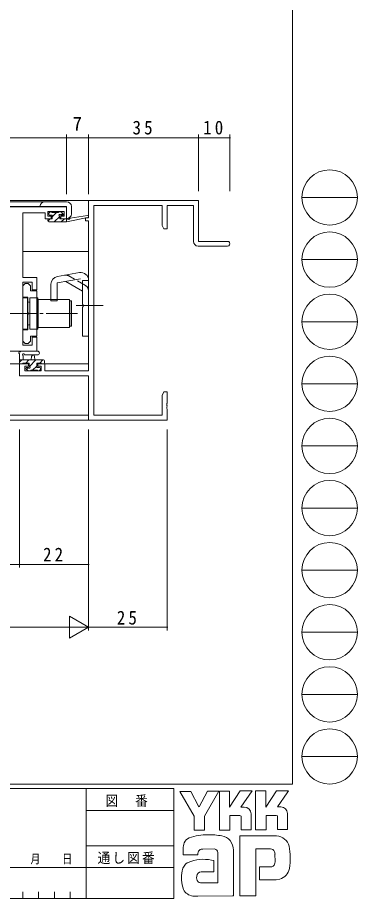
# Model space of a CAD drawing. Units: millimetres on the paper. Extents: x -397 to 397, y -282 to 282.
# Drawn here: x 288.5 to 396.7, y -282.1 to -1.4 of the extents above; entities that cross this region are included whole.
import ezdxf
from ezdxf.enums import TextEntityAlignment as Align

# ---------------------------------------------------------------- set-up
doc = ezdxf.new("R2010")
doc.units = ezdxf.units.MM
doc.linetypes.add('USER2', pattern=[13, 10, -1, 1, -1])
doc.linetypes.add('USER4', pattern=[4, 3, -1])
for name, color, linetype, lineweight in [('0-1_YKK_ZWAK', 7, 'Continuous', 18), ('0-3_YKK_11', 7, 'Continuous', 18), ('0-4_YKK_12', 2, 'Continuous', 18), ('0-5_YKK_13', 4, 'Continuous', 18), ('0-6_YKK_D', 6, 'Continuous', 18)]:
    doc.layers.add(name, color=color, linetype=linetype, lineweight=lineweight)
doc.styles.add('ＭＳ ゴシック', font='')
doc.styles.get('ＭＳ ゴシック').set_extended_font_data('MS Gothic')

msp = doc.modelspace()

# ---------------------------------------------------------------- linework, layer by layer
at = {"layer": '0-1_YKK_ZWAK'}
for p, q in [((376.092, 279.3), (376.092, -245.7)), ((379.068, -58.716), (396.708, -58.716)), ((379.068, -78.512), (396.708, -78.512)), ((379.068, -98.308), (396.708, -98.308)), ((379.068, -118.104), (396.708, -118.104)), ((379.068, -137.9), (396.708, -137.9)), ((379.068, -157.696), (396.708, -157.696)), ((379.068, -177.492), (396.708, -177.492)), ((379.068, -197.288), (396.708, -197.288)), ((379.068, -217.084), (396.708, -217.084)), ((379.068, -236.88), (396.708, -236.88)), ((376.092, -245.7), (-393.908, -245.7)), ((338.292, -247.1), (-393.908, -247.1)), ((310.291, -247.1), (310.291, -282.1)), ((338.292, -247.1), (338.292, -282.1)), ((340.129, -248.006), (343.642, -248.006)), ((344.724, -255.899), (340.129, -248.006)), ((348.928, -247.898), (346.372, -252.871)), ((352.751, -260.331), (352.751, -247.925)), ((364.266, -247.817), (367.537, -247.817)), ((364.266, -260.223), (364.266, -247.817)), ((370.969, -247.817), (374.753, -247.817)), ((374.375, -248.465), (371.253, -252.925)), ((374.753, -247.817), (374.375, -248.465)), ((310.291, -254.1), (338.292, -254.1)), ((360.671, -253.006), (359.632, -253.006)), ((362.833, -255.169), (362.833, -260.25)), ((372.292, -252.925), (371.253, -252.925)), ((374.456, -255.169), (374.456, -260.196)), ((359.266, -255.682), (356.076, -255.682)), ((367.672, -255.655), (367.672, -260.223)), ((370.861, -255.655), (367.672, -255.655)), ((371.294, -255.817), (370.861, -255.655)), ((371.294, -260.196), (371.294, -255.817)), ((367.672, -260.223), (364.266, -260.223)), ((371.294, -260.146), (371.344, -260.196)), ((374.456, -260.196), (371.294, -260.196)), ((370.915, -262.196), (359.32, -262.196)), ((359.32, -262.196), (359.32, -281.306)), ((310.291, -265.299), (338.292, -265.299)), ((341.21, -268.17), (341.21, -266.241)), ((351.238, -266.305), (347.54, -266.375)), ((364.347, -266.359), (368.996, -266.359)), ((364.347, -281.306), (364.347, -266.359)), ((345.859, -268.17), (341.21, -268.17)), ((352.319, -277.171), (352.319, -267.44)), ((357.211, -266.683), (357.211, -281.279)), ((370.465, -267.856), (370.483, -270.491)), ((365.563, -272.089), (365.563, -276.225)), ((369.104, -272.089), (365.563, -272.089)), ((209.492, -272.3), (310.291, -272.3)), ((338.292, -272.299), (310.291, -272.299)), ((350.967, -273.63), (346.973, -273.635)), ((346.697, -277.171), (352.319, -277.171)), ((351.886, -277.171), (352.238, -277.171)), ((352.319, -277.17), (352.32, -277.171)), ((365.563, -276.225), (370.888, -276.225)), ((370.888, -276.225), (371.969, -275.982)), ((290.132, -280), (290.132, -282.1)), ((295.172, -280), (295.172, -282.1)), ((300.211, -280), (300.211, -282.1)), ((305.251, -280), (305.251, -282.1)), ((-393.908, -282.1), (338.292, -282.1)), ((345.859, -281.36), (344.372, -281.36)), ((356.887, -281.333), (345.859, -281.36)), ((357.211, -281.279), (356.887, -281.333))]:
    msp.add_line(p, q, dxfattribs=at)
for points in [[(343.642, -248.006), (346.156, -252.709), (346.372, -252.871)], [(348.928, -247.898), (352.554, -247.898), (348.021, -255.926)], [(352.751, -247.925), (355.968, -247.925), (355.968, -253.023), (359.347, -247.871)], [(359.347, -247.871), (363.172, -247.871), (359.632, -253.006)], [(367.537, -247.817), (367.537, -253.008), (370.969, -247.817)], [(348.021, -255.926), (348.021, -260.358), (344.724, -260.358), (344.724, -255.899)], [(356.076, -255.682), (356.076, -260.331), (352.751, -260.331)], [(362.833, -260.25), (359.698, -260.25), (359.698, -255.845), (359.266, -255.682)], [(350.265, -269.873), (350.967, -270.035), (350.967, -273.63)], [(359.32, -281.306), (363.563, -281.306), (364.347, -281.306)]]:
    msp.add_lwpolyline(points, dxfattribs=at)
for centre in [(387.888, -58.716), (387.888, -78.512), (387.888, -98.308), (387.888, -118.104), (387.888, -137.9), (387.888, -157.696), (387.888, -177.492), (387.888, -197.288), (387.888, -217.084), (387.888, -236.88)]:
    msp.add_circle(centre, 8.82, dxfattribs=at)
for centre, radius, start, end in [((360.671, -255.169), 2.163, 0.00166, 89.99604), ((372.292, -255.088), 2.163, 0.00166, 89.99604), ((343.898, -265.155), 2.444, 109.02127, 161.51264), ((349.014, -279.501), 17.68, 89.89165, 109.30848), ((349.533, -282.563), 20.748, 78.7801, 91.46938), ((352.822, -266.596), 4.449, 40.66422, 80.31694), ((352.601, -266.585), 4.612, 358.78059, 38.76563), ((370.764, -266.54), 4.341, 14.44572, 87.08746), ((346.251, -266.266), 5.037, 158.41083, 179.71775), ((347.407, -268.071), 1.701, 85.50551, 126.78038), ((350.748, -267.854), 1.625, 14.7552, 72.44995), ((369.157, -267.579), 1.229, 16.43123, 96.91661), ((354.458, -269.287), 20.86, 350.99027, 10.67625), ((347.967, -268.107), 2.109, 138.46382, 181.71359), ((366.823, -268.308), 3.673, 4.93423, 17.03552), ((344.719, -274.027), 3.908, 121.82711, 169.08475), ((347.812, -282.954), 13.309, 79.38098, 112.05825), ((369.105, -270.784), 1.306, 269.95468, 342.90145), ((366.802, -270.141), 3.697, 343.6902, 354.75362), ((351.741, -275.495), 11.082, 168.76372, 199.80079), ((347.874, -275.428), 2.369, 171.08203, 216.71923), ((346.982, -275.079), 1.445, 90.33953, 178.03639), ((370.827, -271.845), 4.291, 285.44291, 349.90448), ((346.942, -275.665), 1.526, 230.9728, 260.75491), ((344.732, -277.543), 3.823, 207.31435, 263.59464)]:
    msp.add_arc(centre, radius, start, end, dxfattribs=at)
at = {"layer": '0-3_YKK_11'}
for p, q in [((304.12, -61.7), (234.12, -61.7)), ((304.12, -65.5), (304.12, -61.7)), ((311.12, -59.7), (311.12, -65.2)), ((346.12, -59.7), (311.12, -59.7)), ((312.75, -61.33), (334.49, -61.33)), ((312.75, -128.07), (312.75, -61.33)), ((334.49, -61.33), (334.49, -67.609)), ((336.12, -61.33), (344.49, -61.33)), ((336.12, -68.7), (336.12, -61.33)), ((344.49, -61.33), (344.49, -72.7)), ((346.12, -72.7), (346.12, -59.7)), ((290.12, -63.63), (297.32, -63.63)), ((290.12, -84.2), (290.12, -63.63)), ((297.32, -63.63), (297.32, -64.43)), ((297.32, -64.43), (297.32, -65.5)), ((298.12, -63.2), (303.32, -63.2)), ((298.12, -64.7), (298.12, -63.2)), ((303.32, -63.2), (303.32, -64.7)), ((297.32, -65.5), (299.22, -65.5)), ((299.22, -64.7), (298.12, -64.7)), ((299.22, -65.5), (299.22, -64.7)), ((302.22, -64.7), (302.22, -65.5)), ((303.32, -64.7), (302.22, -64.7)), ((302.22, -65.5), (304.12, -65.5)), ((310.12, -65.2), (310.12, -66.2)), ((311.12, -65.2), (310.12, -65.2)), ((310.12, -66.2), (311.12, -66.2)), ((311.12, -66.2), (311.12, -113.97)), ((334.49, -67.609), (335.12, -68.7)), ((335.12, -68.7), (336.12, -68.7)), ((355.37, -72.7), (346.12, -72.7)), ((345.99, -74.2), (355.37, -74.2)), ((294.62, -84.2), (290.12, -84.2)), ((294.62, -88.2), (294.62, -84.2)), ((290.12, -85.7), (293.12, -85.7)), ((290.12, -105.77), (290.12, -85.7)), ((290.12, -86.899), (290.92, -86.099)), ((290.12, -90.499), (290.12, -86.899)), ((290.92, -86.099), (291.82, -86.099)), ((291.82, -86.099), (292.62, -86.899)), ((292.62, -86.899), (292.62, -88.524)), ((293.12, -85.7), (293.12, -88.2)), ((292.62, -88.524), (294.62, -88.524)), ((293.12, -88.2), (294.62, -88.2)), ((294.62, -88.524), (294.62, -102.874)), ((291.72, -90.499), (290.12, -90.499)), ((291.72, -95.241), (291.72, -90.499)), ((291.84, -95.424), (291.72, -95.241)), ((291.84, -95.974), (291.84, -95.424)), ((291.72, -96.158), (291.84, -95.974)), ((291.72, -100.899), (291.72, -96.158)), ((290.12, -100.899), (291.72, -100.899)), ((290.12, -104.499), (290.12, -100.899)), ((292.62, -102.874), (292.62, -104.499)), ((294.62, -102.874), (292.62, -102.874)), ((293.12, -103.2), (293.12, -105.77)), ((294.62, -103.2), (293.12, -103.2)), ((294.62, -107.7), (294.62, -103.2)), ((290.92, -105.299), (290.12, -104.499)), ((293.12, -105.77), (290.12, -105.77)), ((291.82, -105.299), (290.92, -105.299)), ((292.62, -104.499), (291.82, -105.299)), ((252.12, -107.7), (294.62, -107.7)), ((289.12, -111.7), (289.12, -115.6)), ((291.92, -111.7), (289.12, -111.7)), ((291.92, -112.5), (291.92, -111.7)), ((294.92, -111.7), (294.92, -112.5)), ((297.22, -111.7), (294.92, -111.7)), ((297.22, -113.97), (297.22, -111.7)), ((290.75, -112.5), (291.92, -112.5)), ((290.75, -113.97), (290.75, -112.5)), ((296.02, -113.97), (290.75, -113.97)), ((294.92, -112.5), (296.02, -112.5)), ((296.02, -112.5), (296.02, -113.97)), ((311.12, -113.97), (297.22, -113.97)), ((289.12, -115.6), (311.12, -115.6)), ((311.12, -115.6), (311.12, -129.7)), ((335.12, -120.7), (334.49, -121.791)), ((336.12, -120.7), (335.12, -120.7)), ((336.12, -124.242), (336.12, -120.7)), ((334.49, -121.791), (334.49, -128.07)), ((336, -124.425), (336.12, -124.242)), ((336, -124.975), (336, -124.425)), ((336.12, -125.158), (336, -124.975)), ((336, -125.425), (336.12, -125.242)), ((336, -125.975), (336, -125.425)), ((336.12, -126.158), (336, -125.975)), ((336.12, -125.242), (336.12, -125.158)), ((336.12, -129.7), (336.12, -126.158)), ((334.49, -128.07), (312.75, -128.07)), ((311.12, -129.7), (336.12, -129.7))]:
    msp.add_line(p, q, dxfattribs=at)
for centre, radius, start, end in [((345.99, -72.7), 1.5, 180.00001, 269.99999), ((355.37, -73.45), 0.75, 269.99999, 90.00001)]:
    msp.add_arc(centre, radius, start, end, dxfattribs=at)
at = {"layer": '0-4_YKK_12'}
for p, q in [((162.547, -59.7), (311.42, -59.7)), ((311.12, -75.9), (290.12, -75.9)), ((281.629, -111.7), (292.22, -111.7)), ((311.12, -111.7), (294.62, -111.7)), ((279.092, -128.07), (311.12, -128.07)), ((278.892, -129.7), (311.42, -129.7))]:
    msp.add_line(p, q, dxfattribs=at)
at = {"layer": '0-5_YKK_13'}
for p, q in [((304.122, -61.58), (280.622, -61.58)), ((282.122, -60.08), (304.122, -60.08)), ((304.122, -65.48), (304.122, -61.58)), ((305.622, -61.58), (305.622, -63.98)), ((298.42, -63.747), (298.866, -63.3)), ((298.42, -64.1), (298.42, -63.6)), ((298.72, -63.3), (299.22, -63.3)), ((299.52, -64.4), (298.72, -64.4)), ((299.42, -63.5), (301.42, -63.5)), ((299.52, -64.892), (300.911, -63.5)), ((299.52, -65.5), (299.52, -64.4)), ((301.62, -63.3), (302.22, -63.3)), ((302.276, -64.381), (302.85, -63.806)), ((302.72, -64.4), (302.381, -64.4)), ((302.432, -63.388), (302.932, -63.888)), ((305.232, -65.327), (310.774, -64.503)), ((298.12, -66.2), (298.12, -65.8)), ((298.131, -66.281), (298.911, -65.5)), ((298.42, -65.5), (299.52, -65.5)), ((298.42, -66.5), (304.118, -66.5)), ((300.157, -66.5), (301.901, -64.756)), ((301.92, -64.861), (301.92, -65.5)), ((301.92, -65.5), (304.118, -65.5)), ((302.402, -66.5), (303.402, -65.5)), ((304.118, -66.5), (310.879, -65.094)), ((304.118, -65.5), (304.205, -65.486)), ((304.118, -66.5), (304.118, -65.5)), ((301.186, -83.908), (308.186, -82.673)), ((299.12, -86.37), (299.12, -91.7)), ((301.12, -85.95), (308.533, -84.643)), ((301.12, -85.95), (301.12, -91.7)), ((309.12, -88.539), (303.812, -85.475)), ((309.12, -85.135), (309.12, -92.7)), ((309.12, -85.2), (311.12, -85.2)), ((311.12, -102.95), (311.12, -85.135)), ((290.12, -90.701), (290.12, -100.701)), ((291.62, -90.701), (290.12, -90.701)), ((291.62, -90.701), (291.62, -100.701)), ((292.42, -92.101), (292.12, -92.101)), ((294.92, -90.751), (292.42, -90.751)), ((292.42, -90.751), (292.42, -100.651)), ((292.42, -99.301), (292.42, -92.101)), ((294.92, -100.651), (294.92, -90.751)), ((295.02, -91.201), (295.02, -100.201)), ((305.02, -91.201), (295.02, -91.201)), ((299.12, -91.7), (301.12, -91.7)), ((305.02, -91.201), (305.02, -100.201)), ((305.12, -91.701), (305.62, -91.701)), ((305.12, -99.701), (305.12, -91.701)), ((305.62, -99.701), (305.62, -91.701)), ((294.92, -98.701), (294.92, -92.701)), ((295.02, -92.701), (294.92, -92.701)), ((309.52, -93.1), (309.12, -92.7)), ((309.52, -93.3), (309.12, -93.7)), ((309.12, -93.7), (309.12, -102.95)), ((309.52, -93.1), (309.52, -93.3)), ((290.12, -100.701), (291.62, -100.701)), ((292.42, -99.301), (292.12, -99.301)), ((292.42, -100.651), (294.92, -100.651)), ((295.02, -98.701), (294.92, -98.701)), ((295.02, -100.201), (305.02, -100.201)), ((305.62, -99.701), (305.12, -99.701)), ((309.12, -102.95), (311.12, -102.95)), ((289.12, -111.4), (289.12, -108.72)), ((294.848, -107.7), (289.685, -107.7)), ((290.32, -109.32), (290.32, -110.5)), ((294.848, -108.9), (290.887, -108.903)), ((292.82, -110.5), (292.922, -109.356)), ((294.02, -110.5), (293.918, -109.356)), ((289.12, -110.5), (296.72, -110.5)), ((289.12, -111.213), (289.832, -110.5)), ((290.02, -111.7), (289.42, -111.7)), ((292.22, -111.5), (290.22, -111.5)), ((291.078, -111.5), (292.078, -110.5)), ((292.22, -112.439), (292.22, -111.5)), ((292.251, -112.572), (294.323, -110.5)), ((294.62, -111.5), (294.62, -112.9)), ((295.92, -111.5), (294.62, -111.5)), ((295.568, -111.5), (296.568, -110.5)), ((296.72, -111.7), (296.12, -111.7)), ((297.02, -110.8), (297.02, -111.4)), ((291.708, -113.912), (291.208, -113.412)), ((291.309, -113.514), (291.892, -112.931)), ((291.42, -112.9), (291.759, -112.9)), ((292.52, -114), (291.92, -114)), ((294.82, -113.8), (292.72, -113.8)), ((293.268, -113.8), (294.62, -112.448)), ((294.62, -112.9), (295.52, -112.9)), ((295.52, -114), (295.02, -114)), ((295.313, -114), (295.82, -113.493)), ((295.82, -113.2), (295.82, -113.7))]:
    msp.add_line(p, q, dxfattribs=at)
at = {"layer": '0-5_YKK_13', "linetype": 'USER4'}
for p, q in [((310.12, -86.807), (304.812, -83.743)), ((305.12, -92.701), (305.02, -92.701)), ((305.12, -98.701), (305.02, -98.701))]:
    msp.add_line(p, q, dxfattribs=at)
at = {"layer": '0-5_YKK_13', "linetype": 'USER2'}
for p, q in [((307.12, -93.2), (315.75, -93.2)), ((307.62, -95.7), (285.19, -95.7))]:
    msp.add_line(p, q, dxfattribs=at)
at = {"layer": '0-5_YKK_13'}
for centre, radius, start, end in [((297.122, -61.58), 1.5, 90, 180), ((304.122, -61.58), 1.5, 0, 90), ((298.72, -63.6), 0.3, 90, 180), ((298.72, -64.1), 0.3, 180, 270), ((299.22, -63.5), 0.2, 0, 90), ((301.62, -63.5), 0.2, 90, 180), ((301.92, -64.4), 0.25, 33.05573, 236.94427), ((302.381, -64.1), 0.3, 213.05573, 270), ((302.22, -63.6), 0.3, 45, 90), ((302.72, -64.1), 0.3, 270, 45), ((304.122, -63.98), 1.5, 270, 0), ((310.818, -64.8), 0.3, 281.74981, 98.44936), ((298.42, -65.8), 0.3, 90, 180), ((298.42, -66.2), 0.3, 180, 270), ((301.62, -64.861), 0.3, 0, 56.94427), ((304.253, -65.782), 0.3, 39.19754, 99.19754), ((304.718, -65.403), 0.3, 219.19754, 338.44936), ((305.276, -65.623), 0.3, 98.44936, 158.44936), ((301.62, -86.37), 2.5, 100, 180), ((308.62, -85.135), 2.5, 0, 100), ((292.12, -91.601), 0.5, 180, 270), ((292.12, -99.801), 0.5, 90, 180), ((289.12, -108.2), 0.3, 79.47122, 240), ((288.82, -108.72), 0.3, 0, 60), ((289.229, -107.61), 0.3, 259.47122, 319.47122), ((289.685, -108), 0.3, 90, 139.47122), ((290.32, -108.8), 0.3, 19.18976, 240), ((290.02, -109.32), 0.3, 0, 60), ((290.886, -108.603), 0.3, 199.18976, 270.04023), ((293.42, -109.4), 0.5, 5.09207, 174.90793), ((294.847, -108.3), 0.6, 270.04023, 90.04023), ((289.42, -111.4), 0.3, 180, 270), ((290.02, -111.5), 0.2, 270, 0), ((296.12, -111.5), 0.2, 180, 270), ((296.72, -110.8), 0.3, 0, 90), ((296.72, -111.4), 0.3, 270, 0), ((291.42, -113.2), 0.3, 90, 225), ((291.92, -113.7), 0.3, 225, 270), ((291.759, -113.2), 0.3, 33.05573, 90), ((292.22, -112.9), 0.25, 213.05573, 56.94427), ((292.52, -112.439), 0.3, 180, 236.94427), ((292.52, -113.8), 0.2, 270, 0), ((295.02, -113.8), 0.2, 180, 270), ((295.52, -113.2), 0.3, 0, 90), ((295.52, -113.7), 0.3, 270, 0)]:
    msp.add_arc(centre, radius, start, end, dxfattribs=at)
at = {"layer": '0-5_YKK_13', "linetype": 'USER4'}
for centre, start, end in [((303.812, -85.475), 60, 100), ((309.12, -88.539), 0, 60)]:
    msp.add_arc(centre, 2, start, end, dxfattribs=at)
at = {"layer": '0-6_YKK_D'}
for p, q in [((304.12, -57.7), (304.12, -38.7)), ((304.12, -57.7), (304.12, -38.7)), ((311.12, -56.7), (311.12, -38.7)), ((311.12, -57.7), (311.12, -38.7)), ((346.12, -56.7), (346.12, -38.7)), ((346.12, -56.7), (346.12, -38.7)), ((356.12, -56.7), (356.12, -38.7)), ((234.12, -39.7), (304.12, -39.7)), ((304.12, -39.7), (311.12, -39.7)), ((311.12, -39.7), (346.12, -39.7)), ((346.12, -39.7), (356.12, -39.7)), ((289.12, -132.7), (289.12, -176.7)), ((289.12, -132.7), (289.12, -176.7)), ((311.12, -132.7), (311.12, -196.7)), ((311.12, -132.7), (311.12, -176.7)), ((311.12, -132.7), (311.12, -196.7)), ((336.12, -132.7), (336.12, -196.7)), ((234.12, -175.7), (289.12, -175.7)), ((289.12, -175.7), (311.12, -175.7)), ((305.058, -192.2), (305.058, -199.2)), ((311.12, -195.7), (305.058, -192.2)), ((304.12, -195.7), (162.62, -195.7)), ((311.12, -195.7), (298.995, -195.7)), ((311.12, -195.7), (305.058, -199.2)), ((336.12, -195.7), (311.12, -195.7))]:
    msp.add_line(p, q, dxfattribs=at)
for centre, start, end in [((304.12, -39.7), 0, 180), ((304.12, -39.7), 0, 180), ((304.12, -39.7), 180, 0), ((304.12, -39.7), 180, 0), ((311.12, -39.7), 0, 180), ((311.12, -39.7), 0, 180), ((311.12, -39.7), 180, 0), ((311.12, -39.7), 180, 0), ((346.12, -39.7), 0, 180), ((346.12, -39.7), 0, 180), ((346.12, -39.7), 180, 0), ((346.12, -39.7), 180, 0), ((356.12, -39.7), 0, 180), ((356.12, -39.7), 180, 0), ((289.12, -175.7), 0, 180), ((289.12, -175.7), 0, 180), ((289.12, -175.7), 180, 0), ((289.12, -175.7), 180, 0), ((311.12, -175.7), 0, 180), ((311.12, -175.7), 180, 0), ((336.12, -195.7), 0, 180), ((336.12, -195.7), 180, 0)]:
    msp.add_arc(centre, 0.106, start, end, dxfattribs=at)

# ---------------------------------------------------------------- texts
at = {"layer": '0-1_YKK_ZWAK', "attachment_point": 7, "style": 'ＭＳ ゴシック'}
for s, insert, char_height in [('\\T1.17;\\W0.9;図\u3000番', (316.489, -252.962), 3.284), ('\\T1.28;\\W0.8;年\\~\\~\\~月\\~\\~\\~日', (282.468, -271.269), 2.903), ('\\T1.17;\\W0.9;通し図番', (313.971, -271.185), 3.284)]:
    msp.add_mtext(s, dxfattribs=dict(at, insert=insert, char_height=char_height))
at = {"layer": '0-6_YKK_D', "color": 7, "style": 'ＭＳ ゴシック'}
msp.add_text('7', height=4.399, dxfattribs=at).set_placement((306.02, -38.7), align=Align.BOTTOM_LEFT)
at = {"layer": '0-6_YKK_D', "color": 7, "char_height": 4.399, "attachment_point": 7, "style": 'ＭＳ ゴシック'}
for s, insert in [('\\T1.37;\\W0.9;35', (325.1, -38.7)), ('\\T1.37;\\W0.9;10', (347.6, -38.7)), ('\\T1.37;\\W0.9;22', (296.6, -174.7)), ('\\T1.37;\\W0.9;25', (320.1, -194.9))]:
    msp.add_mtext(s, dxfattribs=dict(at, insert=insert))

doc.saveas('drawing.dxf')
